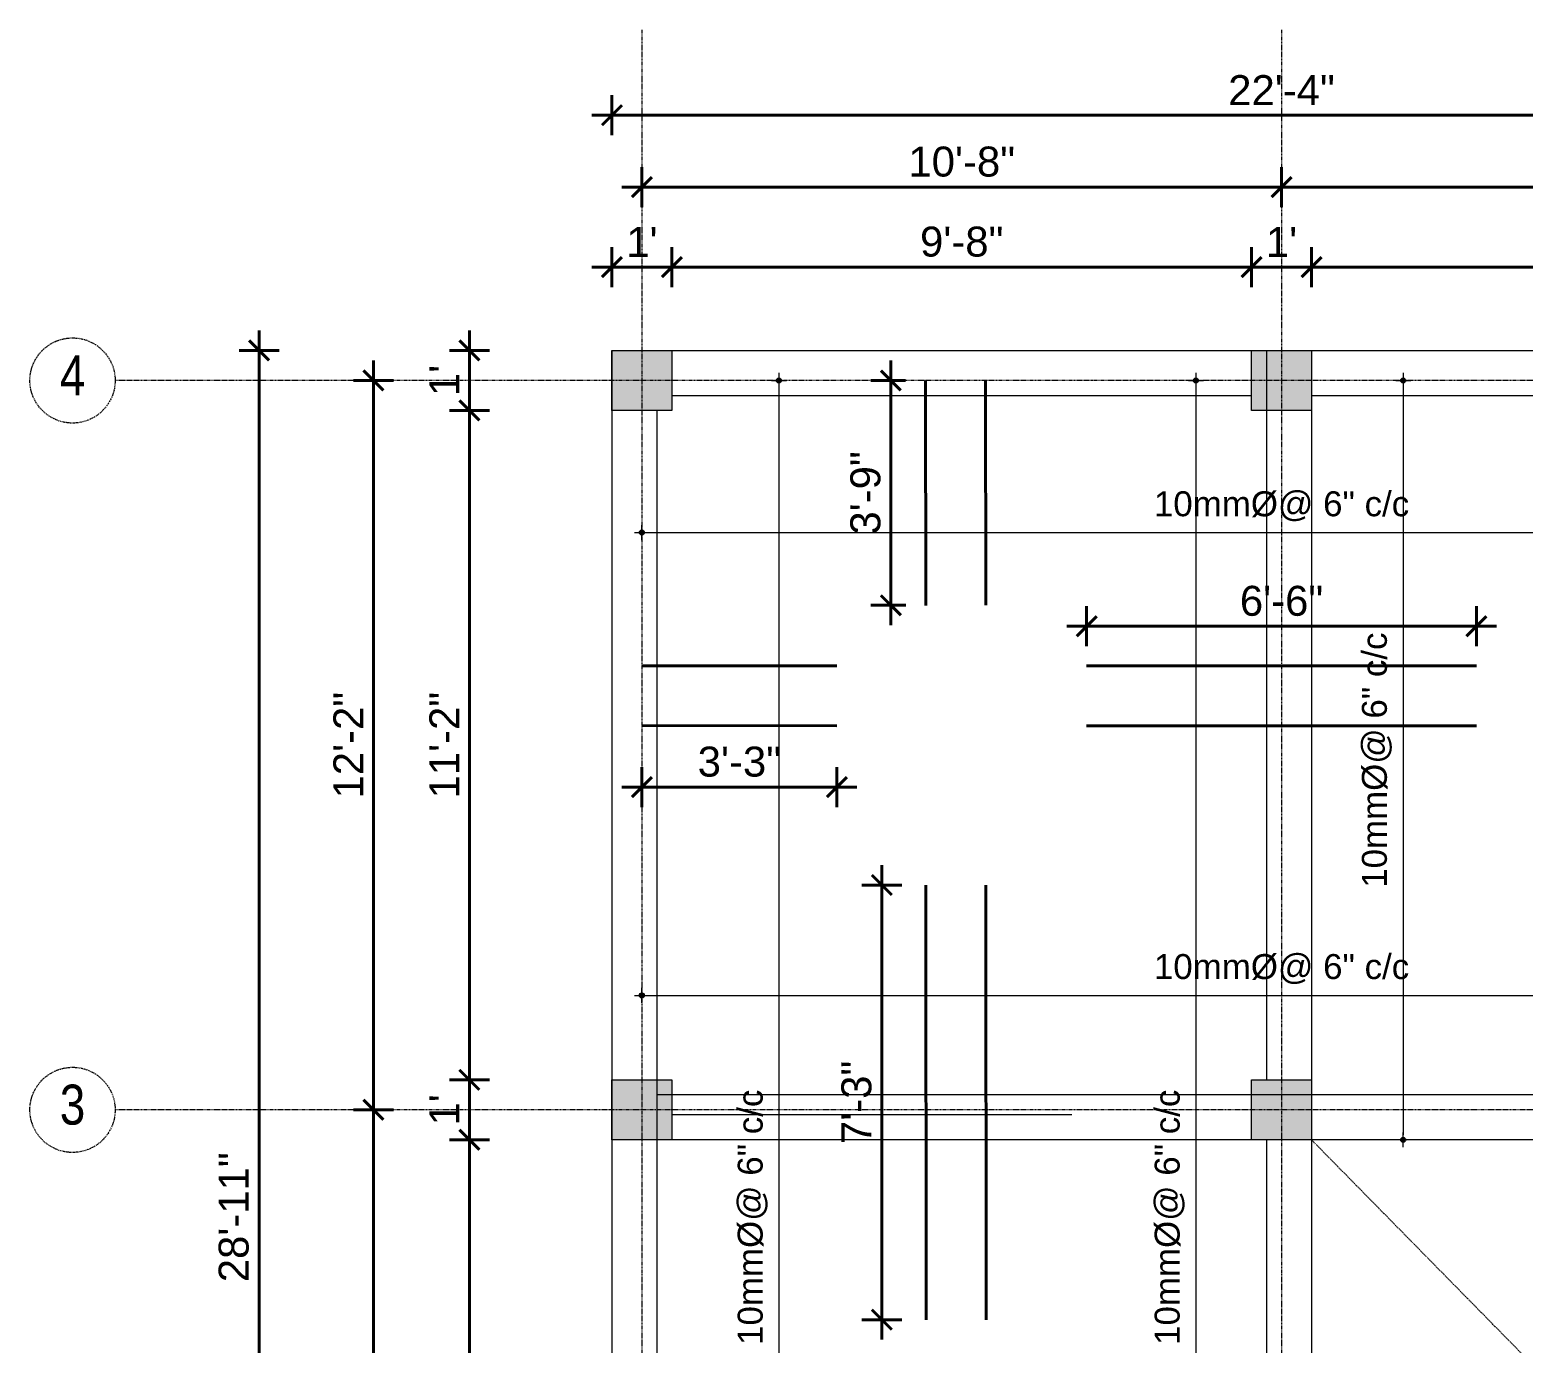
# Model space of a CAD drawing. Header units: inches. Extents: x 85856 to 287200, y -126184 to 75211.
# Drawn here: x 186359.5 to 186658.4, y -24419.3 to -24156.4 of the extents above; entities that cross this region are included whole.
import ezdxf

# ---------------------------------------------------------------- set-up
doc = ezdxf.new("R2010")
doc.units = ezdxf.units.IN
doc.header["$LTSCALE"] = 0.5
doc.header["$MEASUREMENT"] = 0
doc.header["$PDMODE"] = 66
doc.linetypes.add('CENTER', pattern=[2, 1.25, -0.25, 0.25, -0.25])
for name, color, linetype, lineweight in [('Annotate-Lite.w', 177, 'Continuous', 9), ('Annotations-Bold.w', 177, 'Continuous', 13), ('DIM_LINE', 173, 'Continuous', 20), ('hatch', 9, 'Continuous', 5), ('ST-REINFOR', 201, 'Continuous', 40), ('wall', 1, 'Continuous', 40)]:
    doc.layers.add(name, color=color, linetype=linetype, lineweight=lineweight)
doc.styles.add('ARAIL', font='ARIALN.TTF')
doc.styles.get("Standard").update_dxf_attribs({"font": 'arial.ttf'})
doc.dimstyles.new('1 by 96', dxfattribs={"dimtxt": 6, "dimasz": 4, "dimexe": 4, "dimexo": 4, "dimgap": 2, "dimtad": 1, "dimdec": 0, "dimzin": 0, "dimdsep": 46, "dimlunit": 4, "dimtxsty": 'Standard', "dimblk": 'ARCHTICK', "dimcen": 0, "dimdle": 4, "dimadec": 0, "dimazin": 0, "dimtfac": 1, "dimtdec": 0, "dimtix": 1, "dimtofl": 0, "dimtmove": 1, "dimatfit": 3, "dimldrblk": 'ARCHTICK', "dimfxl": 4, "dimfxlon": 1, "dimtolj": 1, "dimtzin": 0, "dimlwd": -1, "dimlwe": -1, "dimarcsym": 0})
doc.dimstyles.new('S8', dxfattribs={"dimtxt": 5, "dimasz": 1, "dimexe": 6, "dimexo": 18, "dimgap": 1.9375, "dimtad": 1, "dimdec": 0, "dimzin": 3, "dimdsep": 46, "dimlunit": 4, "dimtxsty": 'Standard', "dimblk": 'dot 2', "dimcen": 12, "dimse1": 1, "dimse2": 1, "dimclrd": 1, "dimclre": 1, "dimclrt": 256, "dimadec": 0, "dimazin": 0, "dimtfac": 0.75, "dimtdec": 0, "dimtix": 1, "dimtmove": 1, "dimatfit": 3, "dimldrblk": 'DOT', "dimfxl": 1, "dimtolj": 1, "dimtzin": 0, "dimlwd": 9, "dimlwe": 9, "dimarcsym": 0})

# ---------------------------------------------------------------- blocks, each defined once
blk = doc.blocks.new('_ArchTick')
at = {"color": 0, "linetype": 'ByBlock', "const_width": 0.15}
blk.add_lwpolyline([(-0.5, -0.5), (0.5, 0.5)], dxfattribs=at)
blk = doc.blocks.new('*D907')
at = {"layer": 'Defpoints', "color": 0, "transparency": 16777216}
for p in [(186488.02, -24203.86), (186476.02, -24220.56), (186488.02, -24220.56)]:
    blk.add_point(p, dxfattribs=at)
at = {"layer": 'wall', "color": 0, "transparency": 16777216}
for p, q in [((186476.02, -24207.86), (186476.02, -24199.86)), ((186488.02, -24207.86), (186488.02, -24199.86)), ((186472.02, -24203.86), (186492.02, -24203.86))]:
    blk.add_line(p, q, dxfattribs=at)
at = {"layer": 'wall', "color": 0, "transparency": 16777216, "xscale": 4, "yscale": 4, "zscale": 4, "rotation": 180}
blk.add_blockref('_ArchTick', (186476.02, -24203.86), dxfattribs=at)
at = {"layer": 'wall', "color": 0, "transparency": 16777216, "xscale": 4, "yscale": 4, "zscale": 4}
blk.add_blockref('_ArchTick', (186488.02, -24203.86), dxfattribs=at)
at = {"layer": 'wall', "color": 0, "transparency": 16777216, "insert": (186482.02, -24198.85), "char_height": 6, "attachment_point": 5}
blk.add_mtext("\\A1;1'", dxfattribs=at)
blk = doc.blocks.new('*D908')
at = {"layer": 'Defpoints', "color": 0, "transparency": 16777216}
for p in [(186604.02, -24203.86), (186488.02, -24220.56), (186604.02, -24220.56)]:
    blk.add_point(p, dxfattribs=at)
at = {"layer": 'wall', "color": 0, "transparency": 16777216}
for p, q in [((186488.02, -24207.86), (186488.02, -24199.86)), ((186604.02, -24207.86), (186604.02, -24199.86)), ((186484.02, -24203.86), (186608.02, -24203.86))]:
    blk.add_line(p, q, dxfattribs=at)
at = {"layer": 'wall', "color": 0, "transparency": 16777216, "xscale": 4, "yscale": 4, "zscale": 4, "rotation": 180}
blk.add_blockref('_ArchTick', (186488.02, -24203.86), dxfattribs=at)
at = {"layer": 'wall', "color": 0, "transparency": 16777216, "xscale": 4, "yscale": 4, "zscale": 4}
blk.add_blockref('_ArchTick', (186604.02, -24203.86), dxfattribs=at)
at = {"layer": 'wall', "color": 0, "transparency": 16777216, "insert": (186546.02, -24198.8), "char_height": 6, "attachment_point": 5}
blk.add_mtext('\\A1;9\'-8"', dxfattribs=at)
blk = doc.blocks.new('*D909')
at = {"layer": 'Defpoints', "color": 0, "transparency": 16777216}
for p in [(186616.02, -24203.86), (186604.02, -24220.56), (186616.02, -24220.56)]:
    blk.add_point(p, dxfattribs=at)
at = {"layer": 'wall', "color": 0, "transparency": 16777216}
for p, q in [((186604.02, -24207.86), (186604.02, -24199.86)), ((186616.02, -24207.86), (186616.02, -24199.86)), ((186600.02, -24203.86), (186620.02, -24203.86))]:
    blk.add_line(p, q, dxfattribs=at)
at = {"layer": 'wall', "color": 0, "transparency": 16777216, "xscale": 4, "yscale": 4, "zscale": 4, "rotation": 180}
blk.add_blockref('_ArchTick', (186604.02, -24203.86), dxfattribs=at)
at = {"layer": 'wall', "color": 0, "transparency": 16777216, "xscale": 4, "yscale": 4, "zscale": 4}
blk.add_blockref('_ArchTick', (186616.02, -24203.86), dxfattribs=at)
at = {"layer": 'wall', "color": 0, "transparency": 16777216, "insert": (186610.02, -24198.85), "char_height": 6, "attachment_point": 5}
blk.add_mtext("\\A1;1'", dxfattribs=at)
blk = doc.blocks.new('*D910')
at = {"layer": 'Defpoints', "color": 0, "transparency": 16777216}
for p in [(186732.02, -24203.86), (186616.02, -24220.56), (186732.02, -24220.56)]:
    blk.add_point(p, dxfattribs=at)
at = {"layer": 'wall', "color": 0, "transparency": 16777216}
for p, q in [((186616.02, -24207.86), (186616.02, -24199.86)), ((186732.02, -24207.86), (186732.02, -24199.86)), ((186612.02, -24203.86), (186736.02, -24203.86))]:
    blk.add_line(p, q, dxfattribs=at)
at = {"layer": 'wall', "color": 0, "transparency": 16777216, "xscale": 4, "yscale": 4, "zscale": 4, "rotation": 180}
blk.add_blockref('_ArchTick', (186616.02, -24203.86), dxfattribs=at)
at = {"layer": 'wall', "color": 0, "transparency": 16777216, "xscale": 4, "yscale": 4, "zscale": 4}
blk.add_blockref('_ArchTick', (186732.02, -24203.86), dxfattribs=at)
at = {"layer": 'wall', "color": 0, "transparency": 16777216, "insert": (186674.02, -24198.8), "char_height": 6, "attachment_point": 5}
blk.add_mtext('\\A1;9\'-8"', dxfattribs=at)
blk = doc.blocks.new('*D912')
at = {"layer": 'Defpoints', "color": 0, "transparency": 16777216}
for p in [(186610.02, -24187.84), (186482.02, -24220.56), (186610.02, -24220.56)]:
    blk.add_point(p, dxfattribs=at)
at = {"layer": 'wall', "color": 0, "transparency": 16777216}
for p, q in [((186482.02, -24191.84), (186482.02, -24183.84)), ((186610.02, -24191.84), (186610.02, -24183.84)), ((186478.02, -24187.84), (186614.02, -24187.84))]:
    blk.add_line(p, q, dxfattribs=at)
at = {"layer": 'wall', "color": 0, "transparency": 16777216, "xscale": 4, "yscale": 4, "zscale": 4, "rotation": 180}
blk.add_blockref('_ArchTick', (186482.02, -24187.84), dxfattribs=at)
at = {"layer": 'wall', "color": 0, "transparency": 16777216, "xscale": 4, "yscale": 4, "zscale": 4}
blk.add_blockref('_ArchTick', (186610.02, -24187.84), dxfattribs=at)
at = {"layer": 'wall', "color": 0, "transparency": 16777216, "insert": (186546.02, -24182.78), "char_height": 6, "attachment_point": 5}
blk.add_mtext('\\A1;10\'-8"', dxfattribs=at)
blk = doc.blocks.new('*D913')
at = {"layer": 'Defpoints', "color": 0, "transparency": 16777216}
for p in [(186738.02, -24187.84), (186610.02, -24220.56), (186738.02, -24220.56)]:
    blk.add_point(p, dxfattribs=at)
at = {"layer": 'wall', "color": 0, "transparency": 16777216}
for p, q in [((186610.02, -24191.84), (186610.02, -24183.84)), ((186738.02, -24191.84), (186738.02, -24183.84)), ((186606.02, -24187.84), (186742.02, -24187.84))]:
    blk.add_line(p, q, dxfattribs=at)
at = {"layer": 'wall', "color": 0, "transparency": 16777216, "xscale": 4, "yscale": 4, "zscale": 4, "rotation": 180}
blk.add_blockref('_ArchTick', (186610.02, -24187.84), dxfattribs=at)
at = {"layer": 'wall', "color": 0, "transparency": 16777216, "xscale": 4, "yscale": 4, "zscale": 4}
blk.add_blockref('_ArchTick', (186738.02, -24187.84), dxfattribs=at)
at = {"layer": 'wall', "color": 0, "transparency": 16777216, "insert": (186674.02, -24182.78), "char_height": 6, "attachment_point": 5}
blk.add_mtext('\\A1;10\'-8"', dxfattribs=at)
blk = doc.blocks.new('*D914')
at = {"layer": 'Defpoints', "color": 0, "transparency": 16777216}
for p in [(186744.02, -24173.46), (186476.02, -24220.56), (186744.02, -24220.56)]:
    blk.add_point(p, dxfattribs=at)
at = {"layer": 'wall', "color": 0, "transparency": 16777216}
for p, q in [((186476.02, -24177.46), (186476.02, -24169.46)), ((186744.02, -24177.46), (186744.02, -24169.46)), ((186472.02, -24173.46), (186748.02, -24173.46))]:
    blk.add_line(p, q, dxfattribs=at)
at = {"layer": 'wall', "color": 0, "transparency": 16777216, "xscale": 4, "yscale": 4, "zscale": 4, "rotation": 180}
blk.add_blockref('_ArchTick', (186476.02, -24173.46), dxfattribs=at)
at = {"layer": 'wall', "color": 0, "transparency": 16777216, "xscale": 4, "yscale": 4, "zscale": 4}
blk.add_blockref('_ArchTick', (186744.02, -24173.46), dxfattribs=at)
at = {"layer": 'wall', "color": 0, "transparency": 16777216, "insert": (186610.02, -24168.44), "char_height": 6, "attachment_point": 5}
blk.add_mtext('\\A1;22\'-4"', dxfattribs=at)
blk = doc.blocks.new('*D915')
at = {"layer": 'Defpoints', "color": 0, "transparency": 16777216}
for p in [(186476.02, -24220.56), (186447.49, -24232.56), (186476.02, -24232.56)]:
    blk.add_point(p, dxfattribs=at)
at = {"layer": 'wall', "color": 0, "transparency": 16777216}
for p, q in [((186447.49, -24216.56), (186447.49, -24236.56)), ((186451.49, -24220.56), (186443.49, -24220.56)), ((186451.49, -24232.56), (186443.49, -24232.56))]:
    blk.add_line(p, q, dxfattribs=at)
at = {"layer": 'wall', "color": 0, "transparency": 16777216, "xscale": 4, "yscale": 4, "zscale": 4}
for p, rotation in [((186447.49, -24220.56), 90), ((186447.49, -24232.56), 270)]:
    blk.add_blockref('_ArchTick', p, dxfattribs=dict(at, rotation=rotation))
at = {"layer": 'wall', "color": 0, "transparency": 16777216, "insert": (186442.48, -24226.56), "char_height": 6, "attachment_point": 5, "rotation": 90}
blk.add_mtext("\\A1;1'", dxfattribs=at)
blk = doc.blocks.new('*D916')
at = {"layer": 'Defpoints', "color": 0, "transparency": 16777216}
for p in [(186476.02, -24366.56), (186447.49, -24378.56), (186476.02, -24378.56)]:
    blk.add_point(p, dxfattribs=at)
at = {"layer": 'wall', "color": 0, "transparency": 16777216}
for p, q in [((186447.49, -24362.56), (186447.49, -24382.56)), ((186451.49, -24366.56), (186443.49, -24366.56)), ((186451.49, -24378.56), (186443.49, -24378.56))]:
    blk.add_line(p, q, dxfattribs=at)
at = {"layer": 'wall', "color": 0, "transparency": 16777216, "xscale": 4, "yscale": 4, "zscale": 4}
for p, rotation in [((186447.49, -24366.56), 90), ((186447.49, -24378.56), 270)]:
    blk.add_blockref('_ArchTick', p, dxfattribs=dict(at, rotation=rotation))
at = {"layer": 'wall', "color": 0, "transparency": 16777216, "insert": (186442.48, -24372.56), "char_height": 6, "attachment_point": 5, "rotation": 90}
blk.add_mtext("\\A1;1'", dxfattribs=at)
blk = doc.blocks.new('*D921')
at = {"layer": 'Defpoints', "color": 0, "transparency": 16777216}
for p in [(186428.28, -24372.56), (186476.02, -24372.56), (186476.02, -24502.56)]:
    blk.add_point(p, dxfattribs=at)
at = {"layer": 'wall', "color": 0, "transparency": 16777216}
for p, q in [((186428.28, -24506.56), (186428.28, -24368.56)), ((186432.28, -24372.56), (186424.28, -24372.56)), ((186432.28, -24502.56), (186424.28, -24502.56))]:
    blk.add_line(p, q, dxfattribs=at)
at = {"layer": 'wall', "color": 0, "transparency": 16777216, "xscale": 4, "yscale": 4, "zscale": 4}
for p, rotation in [((186428.28, -24372.56), 90), ((186428.28, -24502.56), 270)]:
    blk.add_blockref('_ArchTick', p, dxfattribs=dict(at, rotation=rotation))
at = {"layer": 'wall', "color": 0, "transparency": 16777216, "insert": (186423.22, -24437.56), "char_height": 6, "attachment_point": 5, "rotation": 90}
blk.add_mtext('\\A1;10\'-10"', dxfattribs=at)
blk = doc.blocks.new('*D922')
at = {"layer": 'Defpoints', "color": 0, "transparency": 16777216}
for p in [(186428.28, -24226.56), (186476.02, -24226.56), (186476.02, -24372.56)]:
    blk.add_point(p, dxfattribs=at)
at = {"layer": 'wall', "color": 0, "transparency": 16777216}
for p, q in [((186428.28, -24376.56), (186428.28, -24222.56)), ((186432.28, -24226.56), (186424.28, -24226.56)), ((186432.28, -24372.56), (186424.28, -24372.56))]:
    blk.add_line(p, q, dxfattribs=at)
at = {"layer": 'wall', "color": 0, "transparency": 16777216, "xscale": 4, "yscale": 4, "zscale": 4}
for p, rotation in [((186428.28, -24226.56), 90), ((186428.28, -24372.56), 270)]:
    blk.add_blockref('_ArchTick', p, dxfattribs=dict(at, rotation=rotation))
at = {"layer": 'wall', "color": 0, "transparency": 16777216, "insert": (186423.27, -24299.56), "char_height": 6, "attachment_point": 5, "rotation": 90}
blk.add_mtext('\\A1;12\'-2"', dxfattribs=at)
blk = doc.blocks.new('*D923')
at = {"layer": 'Defpoints', "color": 0, "transparency": 16777216}
for p in [(186476.02, -24220.56), (186405.4, -24567.56), (186476.02, -24567.56)]:
    blk.add_point(p, dxfattribs=at)
at = {"layer": 'wall', "color": 0, "transparency": 16777216}
for p, q in [((186405.4, -24216.56), (186405.4, -24571.56)), ((186409.4, -24220.56), (186401.4, -24220.56)), ((186409.4, -24567.56), (186401.4, -24567.56))]:
    blk.add_line(p, q, dxfattribs=at)
at = {"layer": 'wall', "color": 0, "transparency": 16777216, "xscale": 4, "yscale": 4, "zscale": 4}
for p, rotation in [((186405.4, -24220.56), 90), ((186405.4, -24567.56), 270)]:
    blk.add_blockref('_ArchTick', p, dxfattribs=dict(at, rotation=rotation))
at = {"layer": 'wall', "color": 0, "transparency": 16777216, "insert": (186400.34, -24394.06), "char_height": 6, "attachment_point": 5, "rotation": 90}
blk.add_mtext('\\A1;28\'-11"', dxfattribs=at)
blk = doc.blocks.new('*D929')
at = {"layer": 'Defpoints', "color": 0, "transparency": 16777216}
for p in [(186447.49, -24378.56), (186476.02, -24378.56), (186476.02, -24496.56)]:
    blk.add_point(p, dxfattribs=at)
at = {"layer": 'wall', "color": 0, "transparency": 16777216}
for p, q in [((186447.49, -24500.56), (186447.49, -24374.56)), ((186451.49, -24378.56), (186443.49, -24378.56)), ((186451.49, -24496.56), (186443.49, -24496.56))]:
    blk.add_line(p, q, dxfattribs=at)
at = {"layer": 'wall', "color": 0, "transparency": 16777216, "xscale": 4, "yscale": 4, "zscale": 4}
for p, rotation in [((186447.49, -24378.56), 90), ((186447.49, -24496.56), 270)]:
    blk.add_blockref('_ArchTick', p, dxfattribs=dict(at, rotation=rotation))
at = {"layer": 'wall', "color": 0, "transparency": 16777216, "insert": (186442.43, -24437.56), "char_height": 6, "attachment_point": 5, "rotation": 90}
blk.add_mtext('\\A1;9\'-10"', dxfattribs=at)
blk = doc.blocks.new('*D930')
at = {"layer": 'Defpoints', "color": 0, "transparency": 16777216}
for p in [(186447.49, -24232.56), (186476.02, -24232.56), (186476.02, -24366.56)]:
    blk.add_point(p, dxfattribs=at)
at = {"layer": 'wall', "color": 0, "transparency": 16777216}
for p, q in [((186447.49, -24370.56), (186447.49, -24228.56)), ((186451.49, -24232.56), (186443.49, -24232.56)), ((186451.49, -24366.56), (186443.49, -24366.56))]:
    blk.add_line(p, q, dxfattribs=at)
at = {"layer": 'wall', "color": 0, "transparency": 16777216, "xscale": 4, "yscale": 4, "zscale": 4}
for p, rotation in [((186447.49, -24232.56), 90), ((186447.49, -24366.56), 270)]:
    blk.add_blockref('_ArchTick', p, dxfattribs=dict(at, rotation=rotation))
at = {"layer": 'wall', "color": 0, "transparency": 16777216, "insert": (186442.48, -24299.56), "char_height": 6, "attachment_point": 5, "rotation": 90}
blk.add_mtext('\\A1;11\'-2"', dxfattribs=at)
blk = doc.blocks.new('dot1')
at = {"layer": 'hatch'}
h = blk.add_hatch(color=256, dxfattribs=at)
edge = h.paths.add_edge_path()
edge.add_arc((0, 0), 1, 0, 360)
for p, q in [((3, 0), (-3, 0)), ((0, 3), (0, -3))]:
    blk.add_line(p, q, dxfattribs=at)
blk.add_circle((0, 0), 1, dxfattribs=at)
blk = doc.blocks.new('dot 2')
at = {"layer": 'hatch', "xscale": 0.5, "yscale": 0.5, "zscale": 0.5}
blk.add_blockref('dot1', (0, 0), dxfattribs=at)
blk = doc.blocks.new('*D942')
at = {"layer": 'Defpoints', "color": 0, "transparency": 16777216}
for p in [(186518.78, -24226.56), (186509.44, -24561.56), (186519.07, -24561.56)]:
    blk.add_point(p, dxfattribs=at)
at = {"layer": 'DIM_LINE', "color": 1, "lineweight": 9, "transparency": 16777216}
blk.add_line((186509.44, -24227.56), (186509.44, -24560.56), dxfattribs=at)
for p, rotation in [((186509.44, -24226.56), 90), ((186509.44, -24561.56), 270)]:
    blk.add_blockref('dot 2', p, dxfattribs=dict(at, rotation=rotation))
at = {"layer": 'DIM_LINE', "transparency": 16777216, "insert": (186504.18, -24394.06), "char_height": 5, "attachment_point": 5, "rotation": 90}
blk.add_mtext('\\A1;10mm%%C@ 6" c/c', dxfattribs=at)
blk = doc.blocks.new('_Dot')
at = {"color": 0, "linetype": 'ByBlock', "lineweight": -2}
blk.add_line((-0.5, 0), (-1, 0), dxfattribs=at)
at = {"color": 0, "linetype": 'ByBlock', "const_width": 0.5}
blk.add_lwpolyline([(-0.25, 0, 1), (0.25, 0, 1)], format="xyb", close=True, dxfattribs=at)
blk = doc.blocks.new('*D943')
at = {"layer": 'Defpoints', "color": 0, "transparency": 16777216}
for p in [(186602.23, -24226.56), (186592.89, -24561.56), (186602.52, -24561.56)]:
    blk.add_point(p, dxfattribs=at)
at = {"layer": 'DIM_LINE', "color": 1, "lineweight": 9, "transparency": 16777216}
blk.add_line((186592.89, -24227.56), (186592.89, -24560.56), dxfattribs=at)
for p, rotation in [((186592.89, -24226.56), 90), ((186592.89, -24561.56), 270)]:
    blk.add_blockref('dot 2', p, dxfattribs=dict(at, rotation=rotation))
at = {"layer": 'DIM_LINE', "transparency": 16777216, "insert": (186587.63, -24394.06), "char_height": 5, "attachment_point": 5, "rotation": 90}
blk.add_mtext('\\A1;10mm%%C@ 6" c/c', dxfattribs=at)
blk = doc.blocks.new('*D945')
at = {"layer": 'Defpoints', "color": 0, "transparency": 16777216}
for p in [(186643.71, -24226.56), (186634.37, -24378.56), (186643.84, -24378.56)]:
    blk.add_point(p, dxfattribs=at)
at = {"layer": 'DIM_LINE', "color": 1, "lineweight": 9, "transparency": 16777216}
blk.add_line((186634.37, -24227.56), (186634.37, -24377.56), dxfattribs=at)
for p, rotation in [((186634.37, -24226.56), 90), ((186634.37, -24378.56), 270)]:
    blk.add_blockref('dot 2', p, dxfattribs=dict(at, rotation=rotation))
at = {"layer": 'DIM_LINE', "transparency": 16777216, "insert": (186629.1, -24302.56), "char_height": 5, "attachment_point": 5, "rotation": 90}
blk.add_mtext('\\A1;10mm%%C@ 6" c/c', dxfattribs=at)
blk = doc.blocks.new('*D946')
at = {"layer": 'Defpoints', "color": 0, "transparency": 16777216}
for p in [(186738.02, -24330.37), (186482.02, -24349.65), (186738.02, -24349.65)]:
    blk.add_point(p, dxfattribs=at)
at = {"layer": 'DIM_LINE', "color": 1, "lineweight": 9, "transparency": 16777216}
blk.add_line((186483.02, -24349.65), (186737.02, -24349.65), dxfattribs=at)
at = {"layer": 'DIM_LINE', "color": 1, "lineweight": 9, "transparency": 16777216, "rotation": 180}
blk.add_blockref('dot 2', (186482.02, -24349.65), dxfattribs=at)
at = {"layer": 'DIM_LINE', "color": 1, "lineweight": 9, "transparency": 16777216}
blk.add_blockref('dot 2', (186738.02, -24349.65), dxfattribs=at)
at = {"layer": 'DIM_LINE', "transparency": 16777216, "insert": (186610.02, -24344.38), "char_height": 5, "attachment_point": 5}
blk.add_mtext('\\A1;10mm%%C@ 6" c/c', dxfattribs=at)
blk = doc.blocks.new('*D947')
at = {"layer": 'Defpoints', "color": 0, "transparency": 16777216}
for p in [(186738.02, -24237.73), (186482.02, -24257), (186738.02, -24257)]:
    blk.add_point(p, dxfattribs=at)
at = {"layer": 'DIM_LINE', "color": 1, "lineweight": 9, "transparency": 16777216}
blk.add_line((186483.02, -24257), (186737.02, -24257), dxfattribs=at)
at = {"layer": 'DIM_LINE', "color": 1, "lineweight": 9, "transparency": 16777216, "rotation": 180}
blk.add_blockref('dot 2', (186482.02, -24257), dxfattribs=at)
at = {"layer": 'DIM_LINE', "color": 1, "lineweight": 9, "transparency": 16777216}
blk.add_blockref('dot 2', (186738.02, -24257), dxfattribs=at)
at = {"layer": 'DIM_LINE', "transparency": 16777216, "insert": (186610.02, -24251.74), "char_height": 5, "attachment_point": 5}
blk.add_mtext('\\A1;10mm%%C@ 6" c/c', dxfattribs=at)
blk = doc.blocks.new('*D950')
at = {"layer": 'Defpoints', "color": 0, "transparency": 16777216}
for p in [(186531.83, -24226.56), (186538.77, -24226.56), (186538.81, -24271.56)]:
    blk.add_point(p, dxfattribs=at)
at = {"layer": 'wall', "color": 0, "transparency": 16777216}
for p, q in [((186531.83, -24275.56), (186531.83, -24222.56)), ((186534.77, -24226.56), (186527.83, -24226.56)), ((186534.81, -24271.56), (186527.83, -24271.56))]:
    blk.add_line(p, q, dxfattribs=at)
at = {"layer": 'wall', "color": 0, "transparency": 16777216, "xscale": 4, "yscale": 4, "zscale": 4}
for p, rotation in [((186531.83, -24226.56), 90), ((186531.83, -24271.56), 270)]:
    blk.add_blockref('_ArchTick', p, dxfattribs=dict(at, rotation=rotation))
at = {"layer": 'wall', "color": 0, "transparency": 16777216, "insert": (186526.77, -24249.06), "char_height": 6, "attachment_point": 5, "rotation": 90}
blk.add_mtext('\\A1;3\'-9"', dxfattribs=at)
blk = doc.blocks.new('*D951')
at = {"layer": 'Defpoints', "color": 0, "transparency": 16777216}
for p in [(186482.02, -24295.65), (186521.02, -24295.66), (186521.02, -24307.95)]:
    blk.add_point(p, dxfattribs=at)
at = {"layer": 'wall', "color": 0, "transparency": 16777216}
for p, q in [((186482.02, -24303.95), (186482.02, -24311.95)), ((186521.02, -24303.95), (186521.02, -24311.95)), ((186478.02, -24307.95), (186525.02, -24307.95))]:
    blk.add_line(p, q, dxfattribs=at)
at = {"layer": 'wall', "color": 0, "transparency": 16777216, "xscale": 4, "yscale": 4, "zscale": 4, "rotation": 180}
blk.add_blockref('_ArchTick', (186482.02, -24307.95), dxfattribs=at)
at = {"layer": 'wall', "color": 0, "transparency": 16777216, "xscale": 4, "yscale": 4, "zscale": 4}
blk.add_blockref('_ArchTick', (186521.02, -24307.95), dxfattribs=at)
at = {"layer": 'wall', "color": 0, "transparency": 16777216, "insert": (186501.52, -24302.89), "char_height": 6, "attachment_point": 5}
blk.add_mtext('\\A1;3\'-3"', dxfattribs=at)
blk = doc.blocks.new('*D952')
at = {"layer": 'Defpoints', "color": 0, "transparency": 16777216}
for p in [(186649.02, -24275.76), (186571.02, -24295.68), (186649.02, -24295.7)]:
    blk.add_point(p, dxfattribs=at)
at = {"layer": 'wall', "color": 0, "transparency": 16777216}
for p, q in [((186571.02, -24279.76), (186571.02, -24271.76)), ((186649.02, -24279.76), (186649.02, -24271.76)), ((186567.02, -24275.76), (186653.02, -24275.76))]:
    blk.add_line(p, q, dxfattribs=at)
at = {"layer": 'wall', "color": 0, "transparency": 16777216, "xscale": 4, "yscale": 4, "zscale": 4, "rotation": 180}
blk.add_blockref('_ArchTick', (186571.02, -24275.76), dxfattribs=at)
at = {"layer": 'wall', "color": 0, "transparency": 16777216, "xscale": 4, "yscale": 4, "zscale": 4}
blk.add_blockref('_ArchTick', (186649.02, -24275.76), dxfattribs=at)
at = {"layer": 'wall', "color": 0, "transparency": 16777216, "insert": (186610.02, -24270.7), "char_height": 6, "attachment_point": 5}
blk.add_mtext('\\A1;6\'-6"', dxfattribs=at)
blk = doc.blocks.new('*D953')
at = {"layer": 'Defpoints', "color": 0, "transparency": 16777216}
for p in [(186538.86, -24327.56), (186530.03, -24414.56), (186538.93, -24414.56)]:
    blk.add_point(p, dxfattribs=at)
at = {"layer": 'wall', "color": 0, "transparency": 16777216}
for p, q in [((186530.03, -24323.56), (186530.03, -24418.56)), ((186534.03, -24327.56), (186526.03, -24327.56)), ((186534.03, -24414.56), (186526.03, -24414.56))]:
    blk.add_line(p, q, dxfattribs=at)
at = {"layer": 'wall', "color": 0, "transparency": 16777216, "xscale": 4, "yscale": 4, "zscale": 4}
for p, rotation in [((186530.03, -24327.56), 90), ((186530.03, -24414.56), 270)]:
    blk.add_blockref('_ArchTick', p, dxfattribs=dict(at, rotation=rotation))
at = {"layer": 'wall', "color": 0, "transparency": 16777216, "insert": (186524.97, -24371.06), "char_height": 6, "attachment_point": 5, "rotation": 90}
blk.add_mtext('\\A1;7\'-3"', dxfattribs=at)

msp = doc.modelspace()

# ---------------------------------------------------------------- hatches: boundary and pattern name
at = {"layer": 'wall'}
for points in [[(186476.02, -24220.56), (186476.02, -24232.56), (186488.02, -24232.56), (186488.02, -24220.56)], [(186616.02, -24220.56), (186604.02, -24220.56), (186604.02, -24232.56), (186616.02, -24232.56)], [(186488.02, -24366.56), (186476.02, -24366.56), (186476.02, -24378.56), (186488.02, -24378.56)], [(186616.02, -24366.56), (186604.02, -24366.56), (186604.02, -24378.56), (186616.02, -24378.56)]]:
    msp.add_hatch(color=256, dxfattribs=at).paths.add_polyline_path(points)

# ---------------------------------------------------------------- linework, layer by layer
at = {"layer": 'Annotate-Lite.w'}
msp.add_line((186476.02, -24220.56), (186476.02, -24232.56), dxfattribs=at)
at = {"layer": 'Annotate-Lite.w', "color": 1}
for p, q in [((186476.02, -24220.56), (186744.02, -24220.56)), ((186476.02, -24220.56), (186476.02, -24379.56)), ((186607.02, -24220.56), (186607.02, -24366.56)), ((186616.02, -24220.56), (186616.02, -24366.56)), ((186488.02, -24229.56), (186604.02, -24229.56)), ((186616.02, -24229.56), (186732.02, -24229.56)), ((186485.02, -24232.56), (186485.02, -24496.56)), ((186732.02, -24369.56), (186485.02, -24369.56)), ((186568.02, -24373.56), (186488.02, -24373.56)), ((186476.02, -24378.56), (186476.02, -24567.56)), ((186732.02, -24378.56), (186485.02, -24378.56)), ((186607.02, -24378.56), (186607.02, -24496.56)), ((186616.02, -24378.56), (186616.02, -24496.56))]:
    msp.add_line(p, q, dxfattribs=at)
at = {"layer": 'Annotate-Lite.w'}
for points in [[(186476.02, -24220.56), (186488.02, -24220.56), (186488.02, -24232.56), (186476.02, -24232.56)], [(186604.02, -24220.56), (186616.02, -24220.56), (186616.02, -24232.56), (186604.02, -24232.56)], [(186476.02, -24366.56), (186488.02, -24366.56), (186488.02, -24378.56), (186476.02, -24378.56)], [(186604.02, -24366.56), (186616.02, -24366.56), (186616.02, -24378.56), (186604.02, -24378.56)]]:
    msp.add_lwpolyline(points, close=True, dxfattribs=at)
at = {"layer": 'Annotations-Bold.w', "color": 0, "linetype": 'CENTER', "ltscale": 0.3}
for p, q in [((186482.02, -24156.37), (186482.02, -24658.61)), ((186610.02, -24156.37), (186610.02, -24658.61)), ((186829, -24226.56), (186376.59, -24226.56)), ((186829, -24372.56), (186376.59, -24372.56)), ((186732.02, -24496.56), (186616.02, -24378.56))]:
    msp.add_line(p, q, dxfattribs=at)
for centre in [(186368.06, -24226.56), (186368.06, -24372.56)]:
    msp.add_circle(centre, 8.53, dxfattribs=at)
at = {"layer": 'ST-REINFOR'}
for p, q in [((186538.77, -24226.56), (186538.81, -24271.57)), ((186550.77, -24226.55), (186550.81, -24271.56)), ((186482.02, -24283.65), (186521.02, -24283.66)), ((186571.02, -24283.68), (186649.02, -24283.7)), ((186482.02, -24295.65), (186521.02, -24295.66)), ((186571.02, -24295.68), (186649.02, -24295.7)), ((186538.86, -24327.56), (186538.93, -24414.57)), ((186550.86, -24327.55), (186550.93, -24414.56))]:
    msp.add_line(p, q, dxfattribs=at)
at = {"layer": 'wall'}
msp.add_line((186616.02, -24378.56), (186616.02, -24378.56), dxfattribs=at)

# ---------------------------------------------------------------- texts
at = {"layer": 'Annotations-Bold.w', "color": 0, "linetype": 'CENTER', "ltscale": 0.3, "char_height": 8, "attachment_point": 1, "style": 'ARAIL'}
for s, insert in [('4', (186365.51, -24221.51)), ('3', (186365.51, -24367.51))]:
    msp.add_mtext_dynamic_manual_height_columns(s, width=6.5393, gutter_width=100, heights=[0], dxfattribs=dict(at, insert=insert))

# ---------------------------------------------------------------- dimensions: what is measured, and where the dimension line sits
at = {"layer": 'DIM_LINE'}
for base, p1, p2, picture, middle in [((186509.44, -24561.56), (186518.78, -24226.56), (186519.07, -24561.56), '*D942', (186504.18, -24394.06)), ((186592.89, -24561.56), (186602.23, -24226.56), (186602.52, -24561.56), '*D943', (186587.63, -24394.06)), ((186634.37, -24378.56), (186643.71, -24226.56), (186643.84, -24378.56), '*D945', (186629.1, -24302.56))]:
    dim = msp.add_linear_dim(base=base, p1=p1, p2=p2, angle=90, text='10mm%%C@ 6" c/c', dimstyle='S8', dxfattribs=at)
    dim.commit()
    dim.dimension.update_dxf_attribs({"geometry": picture, "text_midpoint": middle})
for base, p1, p2, picture, middle in [((186738.02, -24257), (186482.02, -24257), (186738.02, -24237.73), '*D947', (186610.02, -24251.74)), ((186738.02, -24349.65), (186482.02, -24349.65), (186738.02, -24330.37), '*D946', (186610.02, -24344.38))]:
    dim = msp.add_linear_dim(base=base, p1=p1, p2=p2, text='10mm%%C@ 6" c/c', dimstyle='S8', dxfattribs=at)
    dim.commit()
    dim.dimension.update_dxf_attribs({"geometry": picture, "text_midpoint": middle})
at = {"layer": 'wall'}
for base, p1, p2, picture, middle in [((186744.02, -24173.46), (186476.02, -24220.56), (186744.02, -24220.56), '*D914', (186610.02, -24168.44)), ((186610.02, -24187.84), (186482.02, -24220.56), (186610.02, -24220.56), '*D912', (186546.02, -24182.78)), ((186738.02, -24187.84), (186610.02, -24220.56), (186738.02, -24220.56), '*D913', (186674.02, -24182.78)), ((186488.02, -24203.86), (186476.02, -24220.56), (186488.02, -24220.56), '*D907', (186482.02, -24198.85)), ((186604.02, -24203.86), (186488.02, -24220.56), (186604.02, -24220.56), '*D908', (186546.02, -24198.8)), ((186616.02, -24203.86), (186604.02, -24220.56), (186616.02, -24220.56), '*D909', (186610.02, -24198.85)), ((186732.02, -24203.86), (186616.02, -24220.56), (186732.02, -24220.56), '*D910', (186674.02, -24198.8)), ((186649.02, -24275.76), (186571.02, -24295.68), (186649.02, -24295.7), '*D952', (186610.02, -24270.7)), ((186521.02, -24307.95), (186482.02, -24295.65), (186521.02, -24295.66), '*D951', (186501.52, -24302.89))]:
    dim = msp.add_linear_dim(base=base, p1=p1, p2=p2, dimstyle='1 by 96', dxfattribs=at)
    dim.commit()
    dim.dimension.update_dxf_attribs({"geometry": picture, "text_midpoint": middle})
for base, p1, p2, picture, middle in [((186405.4, -24567.56), (186476.02, -24220.56), (186476.02, -24567.56), '*D923', (186400.34, -24394.06)), ((186447.49, -24232.56), (186476.02, -24220.56), (186476.02, -24232.56), '*D915', (186442.48, -24226.56)), ((186428.28, -24226.56), (186476.02, -24372.56), (186476.02, -24226.56), '*D922', (186423.27, -24299.56)), ((186531.83, -24226.56), (186538.81, -24271.56), (186538.77, -24226.56), '*D950', (186526.77, -24249.06)), ((186447.49, -24232.56), (186476.02, -24366.56), (186476.02, -24232.56), '*D930', (186442.48, -24299.56)), ((186530.03, -24414.56), (186538.86, -24327.56), (186538.93, -24414.56), '*D953', (186524.97, -24371.06)), ((186447.49, -24378.56), (186476.02, -24366.56), (186476.02, -24378.56), '*D916', (186442.48, -24372.56)), ((186428.28, -24372.56), (186476.02, -24502.56), (186476.02, -24372.56), '*D921', (186423.22, -24437.56)), ((186447.49, -24378.56), (186476.02, -24496.56), (186476.02, -24378.56), '*D929', (186442.43, -24437.56))]:
    dim = msp.add_linear_dim(base=base, p1=p1, p2=p2, angle=90, dimstyle='1 by 96', dxfattribs=at)
    dim.commit()
    dim.dimension.update_dxf_attribs({"geometry": picture, "text_midpoint": middle})

doc.saveas('drawing.dxf')
